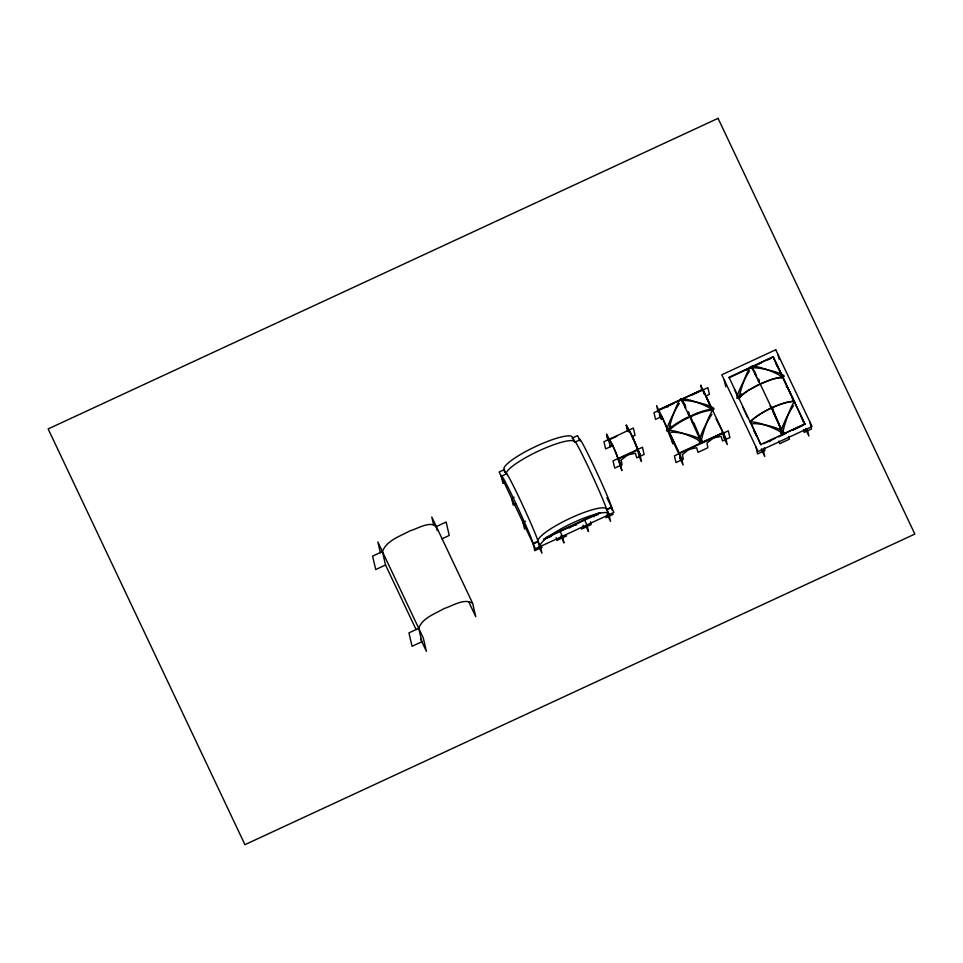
<?xml version="1.0" encoding="UTF-8"?>
<svg xmlns="http://www.w3.org/2000/svg" width="963" height="963" viewBox="0 0 963 963"><rect width="100%" height="100%" fill="white"/><g stroke="black" fill="none" stroke-linecap="round" stroke-linejoin="round"><path stroke-width="1.44" d="M668.96 431.352L668.96 431.352A17.214 1.842 -70.6 0 1 674.112 412.26A17.214 1.842 -70.6 0 1 680.793 399.633L680.793 399.645A17.214 2.829 20.4 0 1 696.177 402.04A17.214 2.829 20.4 0 1 713.077 411.008A17.214 1.842 -70.6 0 0 706.397 423.636A17.214 1.842 -70.6 0 0 701.245 442.836A17.214 2.829 20.4 0 0 684.344 433.868A17.214 2.829 20.4 0 0 668.96 431.46L679.18 453.055L680.877 460.278M750.634 422.167L760.926 444.966M739.283 398.201L739.223 398.887A24.316 4.659 -25.3 0 1 760.216 384.008L772.88 379.037L781.342 377.436M740.427 396.407L747.926 390.617L760.204 384.008A24.316 4.659 -25.3 0 1 783.34 378.435L783.112 378.014M751.778 420.386C763.334 410.78 777.779 403.629 792.693 401.415M569.229 528.085L569.879 527.7M593.714 516.746L594.364 516.349M682.165 420.554L682.923 420.133M570.553 527.315L571.228 526.954M687.895 417.593L692.036 415.667M673.57 403.557L653.973 412.658L655.526 419.362L660.437 417.087L658.752 409.865L702.87 389.413L713.077 411.008L712.764 410.503A23.377 4.502 -26.2 0 0 711.525 409.781M805.044 424.514L773.12 356.84L729.135 377.809M724.995 439.826L723.297 432.58L701.245 442.836L701.052 442.041L701.269 442.848M773.108 356.84L804.924 423.997L782.859 434.241A17.214 2.829 20.4 0 0 765.946 425.273A17.214 2.829 20.4 0 0 750.574 422.865A24.316 4.659 -25.3 0 1 771.568 407.987A24.316 4.659 -25.3 0 1 794.68 402.414L794.716 402.414M504.552 469.499L499.147 472.002L535.476 548.754L613.9 512.4L606.895 497.582M572.166 438.153L577.571 435.637L580.123 441.03M501.29 476.288L504.973 474.578M574.827 442.198L572.552 437.395A37.87 7.259 -25.3 0 0 536.427 446.158A37.87 7.259 -25.3 0 0 503.902 469.222L506.201 474.013A37.87 7.259 -25.4 0 1 539.063 450.78A37.87 7.259 -25.4 0 1 574.827 442.198L579.726 439.922M658.752 409.865L702.87 389.413L703.929 393.951M759.795 383.142L771.568 407.987A24.328 0.987 65.2 0 1 782.847 434.229A17.214 1.842 -70.6 0 1 788.011 415.041A17.214 1.842 -70.6 0 1 794.692 402.414L773.12 356.84L728.991 377.291L760.806 444.461L804.924 423.997M681.599 399.838L684.272 398.598M690.953 395.504L707.889 387.656L709.454 394.361L705.771 396.07M745.169 370.37L753.198 366.65M757.207 364.784L761.215 362.931M767.896 359.837L770.569 358.597M505.443 482.355L502.987 483.498L501.422 476.781M608.977 439.935L616.814 436.299M382.407 551.582L372.609 556.12L375.726 569.542L385.525 564.992L382.407 551.582C386.524 540.472 400.403 536.126 410.118 530.757C417.461 528.94 435.252 517.613 437.262 530.601M436.323 526.58L446.134 522.03L449.252 535.452L441.897 538.859M612.986 445.508L605.631 448.914L603.957 441.692L633.365 428.054L635.05 435.276L631.981 436.696M514.098 497.233L511.642 498.377L513.207 505.081L515.662 503.95M618.053 459.122L637.662 450.034M525.449 521.224L522.993 522.355L524.558 529.06M679.192 453.055L723.309 432.604M533.081 543.445L537.98 541.17L540.399 546.478L541.952 553.195L538.534 545.949M546.057 537.426L598.541 513.098M607.123 514.146L610.554 521.392L608.989 514.687L606.606 509.355L611.517 507.08M538.124 541.688L533.225 543.963L534.79 550.667L542.133 547.261M543.469 539.208L599.997 512.99M606.714 509.884L611.625 507.609L612.239 510.294M763.599 443.726L775.624 438.153M778.297 436.913L786.326 433.194M793.006 430.1L802.36 425.754M566.641 535.897L556.843 540.436L556.205 537.691M581.351 529.072L591.126 524.546L590.488 521.802M605.823 517.733L613.178 514.326M418.736 628.333L408.938 632.872L412.056 646.293L421.854 641.743L418.736 628.333C422.3 617.933 435.168 613.78 444.015 608.604C452.562 605.908 464.322 597.842 472.652 603.332L475.782 616.741L468.764 601.935M697.104 413.56L697.886 413.259M574.598 525.437L576.656 524.763M550.09 536.8L551.474 536.319M628.875 432.086L628.622 429.811M628.514 429.859L630.019 432.038M628.634 429.98L630.765 433.47M753.873 430.81L756.497 435.89M787.228 387.379L786.338 386.319M742.882 407.421L747.697 417.605M705.385 395.564L706.144 396.973M776.13 363.87L777.911 367.469M630.284 432.76L631.162 434.253M757.448 378.266L757.929 379.253M706.433 397.55L711.537 409.311M631.066 434.301L632.39 436.781M631.463 435.132L636.712 447.025M689.544 415.739L690.507 417.773M805.465 428.824L808.872 436.022L807.307 429.317M758.856 381.167L759.253 382.01M771.7 408.288L772.121 409.167M761.348 449.276L764.754 456.474L763.19 449.769M688.593 413.753L689.002 414.596M689.677 416.016L690.098 416.895M659.294 414.692L661.569 419.507C656.935 400.837 674.678 449.384 672.932 443.486L671.969 439.068L678.783 453.754M679.734 457.882L683.14 465.069L681.587 458.364L656.597 405.579L658.162 412.296M637.65 449.468L639.914 454.271L632.872 437.298M637.542 449.516L639.817 454.307L641.502 461.542L639.227 456.739L637.061 447.651M612.805 445.652L606.558 434.024L610.542 446.639L609.964 445.448M617.933 458.605L620.208 463.408L621.893 470.63C618.607 461.048 614.466 446.459 608.857 439.417M606.606 509.355L608.881 514.146A37.87 7.259 -25.4 0 0 573.021 522.765A37.87 7.259 -25.4 0 0 540.243 545.973M572.648 437.912L574.357 441.511M584.661 520.116L586.924 524.907L588.489 531.612L586.226 526.821M560.153 531.48L562.416 536.271L563.981 542.976L561.092 535.5M472.652 603.332L431.785 516.987L433.663 525.028M385.525 564.992L416.124 629.621M420.59 639.047L426.404 651.337L423.275 637.927L377.869 541.988L380.361 552.714M772.531 410.045L772.94 410.936M690.916 418.652L691.338 419.531M632.51 436.516L626.263 424.888L627.467 431.003M613.166 446.435L613.708 447.614M800.927 416.1L801.577 417.497M789.576 392.11L790.888 394.986M632.691 437.696L633.558 439.585M734.42 389.269L737.08 395.432M614.081 448.409L614.815 450.034M773.903 412.995L774.408 414.09M615.176 450.84L620.208 463.408M801.902 418.231L803.684 422.396M634.545 441.536L637.458 449.203M721.564 429.727L716.087 418.905M721.829 430.389L722.479 432.026M792.332 398.417L793.006 400.223M722.756 432.796L723.851 437.419L727.258 444.617L725.705 437.912L700.715 385.128L701.967 390.497M809.943 422.239L811.496 428.956L804.153 432.363L803.503 429.606M805.959 428.475L806.597 431.231M778.152 355.082L779.079 359.103M788.805 436.432L789.443 439.176L779.645 443.726L778.995 440.97M764.297 447.795L764.935 450.54L757.58 453.946L756.015 447.241M761.841 448.927L762.479 451.683M724.224 380.084L725.789 386.789M606.582 434.626L607.966 440.536M583.157 525.184L583.807 527.941M537.98 541.17L538.702 544.215M504.058 469.715L504.684 472.4M751.08 367.047L751.056 367.059A17.214 1.842 -70.6 0 0 744.375 379.687A17.214 1.842 -70.6 0 0 739.223 398.887M667.467 407A6.127 1.18 -25.3 0 1 668.141 406.663M688.485 411.779A39.76 4.129 66.1 0 1 689.135 413.127M684.067 403.738A23.509 0.698 64.8 0 1 685.861 407.277M682.237 401.776A24.316 0.698 64.9 0 1 688.593 414.596A41.782 1.011 64.7 0 0 689.231 416.088M687.859 412.862A22.968 1.396 65.6 0 1 688.846 414.945M685.006 404.797A24.316 1.709 65.8 0 0 681.034 399.2A25.989 1.011 64.8 0 1 681.142 399.356M681.094 399.898A23.521 0.915 64.7 0 1 682.021 401.451M670.874 426.14A17.358 1.878 -63.1 0 1 667.841 426.067A17.358 1.878 -63.1 0 1 679.324 403.509M669.345 430.654A23.377 4.43 -26.2 0 1 670.814 428.764M669.381 429.293A24.544 4.875 -24.5 0 1 681.804 420.362M683.261 420.374A24.906 4.719 -25.5 0 1 688.389 417.749M685.451 408.119A41.782 0.939 64.2 0 1 684.825 406.783M681.166 399.621A25.989 1.107 65.5 0 1 681.335 399.874M681.347 400.512A23.521 0.999 65.5 0 1 681.022 399.32M683.092 400.415A17.358 2.745 12.9 0 1 707.444 405.206A17.358 2.745 12.9 0 1 709.791 409.805M710.586 410.31A23.377 4.454 -24.4 0 1 712.584 410.599M698.091 412.814A24.544 4.839 -26.2 0 1 711.705 409.684M691.711 416.209A24.906 4.731 -25.2 0 1 696.947 414.018M690.748 416.485A39.76 4.201 65.6 0 1 691.422 417.918M690.375 416.57A23.509 0.662 65.2 0 1 693.637 423.6M692 421.842A24.316 0.686 65 0 1 698.428 436.058M691.181 419.904A22.968 1.432 65.1 0 1 692.192 422.071M693.829 422.974A24.316 1.77 65.1 0 1 701.281 441.873M700.294 439.79A25.989 0.951 65.4 0 1 700.534 440.428M698.572 436.504A23.521 0.855 65.5 0 1 699.692 439.248M671.199 432.291A17.358 3.395 13.1 0 1 694.022 436.432A17.358 3.395 13.1 0 1 699.836 442.354M668.816 430.87A23.377 4.538 -24.4 0 1 669.598 429.209M671.067 428.667A24.544 4.538 -26.2 0 1 682.743 420.602M682.225 420.061A24.34 4.646 -25.2 0 1 687.642 417.28M699.704 438.695A25.989 1.156 64.8 0 1 699.969 439.381M701.377 442.258A23.521 1.059 64.8 0 1 701.509 443.124M702.087 440.681A17.358 2.528 -63.4 0 1 700.992 435.288A17.358 2.528 -63.4 0 1 711.91 414.367M697.453 413.765A24.544 4.562 -24.4 0 1 710.381 410.419M692.12 415.209A24.34 4.646 -25.4 0 1 697.633 412.922M769.521 441.596A6.127 1.18 -25.3 0 1 770.183 441.259M772.35 407.879A39.76 4.201 65.6 0 1 773.024 409.311M771.76 407.397A23.581 0.662 65.2 0 1 775.095 414.572M773.807 413.488A24.34 0.758 65 0 1 780.403 428.186M781.896 431.195A25.989 0.951 65.4 0 1 782.137 431.821A24.376 1.156 65.2 0 0 774.83 414.463M780.174 427.897A23.521 0.855 65.5 0 1 781.294 430.642M752.801 423.696A17.358 3.395 13.1 0 1 775.624 427.837A17.358 3.395 13.1 0 1 781.45 433.759M750.43 422.263A23.377 4.538 -24.4 0 1 751.212 420.602M770.845 407.481A41.782 1.011 64.7 0 1 770.135 405.977M772.771 411.333A22.956 1.432 65.1 0 1 773.554 413.019M781.306 430.1A25.989 1.156 64.8 0 1 781.583 430.774M782.991 433.663A23.521 1.059 64.8 0 1 783.124 434.518M783.701 432.086A17.358 2.528 -63.4 0 1 782.594 426.681A17.358 2.528 -63.4 0 1 793.512 405.772M793.139 401.174A23.377 4.502 -26.2 0 1 794.439 401.86M751.056 367.059A17.214 2.829 20.4 0 1 766.428 369.467A17.214 2.829 20.4 0 1 783.34 378.435M758.736 379.193A39.76 4.129 66.1 0 1 759.398 380.529M754.029 370.502A23.581 0.698 64.8 0 1 755.642 373.656M752.211 368.564A24.34 0.758 65 0 1 758.543 381.216M751.393 366.759A25.989 1.011 64.8 0 0 751.272 366.614A23.521 0.999 65.5 0 0 751.597 367.926M751.345 367.3A23.521 0.915 64.7 0 1 752.284 368.865M741.125 393.554A17.358 1.878 -63.1 0 1 738.091 393.482A17.358 1.878 -63.1 0 1 749.575 370.911M739.596 398.056A23.377 4.43 -26.2 0 1 741.065 396.166M755.702 375.522A41.782 0.939 64.2 0 1 755.076 374.198M758.35 380.867A22.956 1.396 65.6 0 1 759.121 382.467M751.284 366.59A24.376 1.156 65.2 0 1 756.629 376.1M751.417 367.023A25.989 1.107 65.5 0 1 751.585 367.276M753.343 367.83A17.358 2.745 12.9 0 1 777.695 372.621A17.358 2.745 12.9 0 1 780.054 377.207M780.837 377.713A23.377 4.454 -24.4 0 1 782.835 378.014M506.093 473.796A37.834 1.553 65.1 0 1 507.188 474.53M506.947 474.013A37.87 1.541 65.2 0 1 523.776 507.561A37.87 1.541 65.2 0 1 537.98 541.158M538.004 541.11A37.834 7.259 -25.3 0 1 570.553 518.094A37.834 7.259 -25.3 0 1 606.63 509.367M501.362 476.42A37.87 1.541 65.2 0 1 515.217 502.012A37.87 1.541 65.2 0 1 533.045 543.361M574.911 442.378A37.87 1.529 65.2 0 1 588.537 467.5A37.87 1.529 65.2 0 1 606.497 509.114M579.654 439.778A37.87 1.541 65.1 0 1 594.231 466.911A37.87 1.541 65.1 0 1 611.565 507.188M572.552 526.292A6.127 1.18 -25.3 0 1 573.226 526.003M547.393 537.968A6.127 1.18 -25.3 0 1 549.392 537.077M595.7 515.602A6.127 1.18 -25.3 0 1 598.384 514.362M621.147 460.133L622.074 464.696L614.719 468.102L613.034 460.88L642.441 447.241L644.127 454.464L636.772 457.87L635.399 453.308L629.333 454.512A6.127 1.18 -25.3 0 0 626.648 455.752L621.147 460.133M682.406 454.584L683.321 459.146L675.978 462.553L674.413 455.836L728.329 430.846L729.894 437.551L722.539 440.958L721.167 436.395L715.088 437.587A6.127 1.18 -25.3 0 0 712.415 438.827L707.023 442.944L707.829 447.783L698.031 452.321L696.658 447.759L690.579 448.951A6.127 1.18 -25.3 0 0 687.907 450.19L682.406 454.584M718.061 118.329L48.15 428.932L244.939 844.671L914.85 534.068L718.061 118.329M775.745 349.774L721.817 374.776L758.146 451.527L812.074 426.525L775.745 349.774M628.562 430.28L626.299 425.49L628.466 430.329M782.678 433.639L782.859 434.253L782.714 433.615"/></g></svg>
